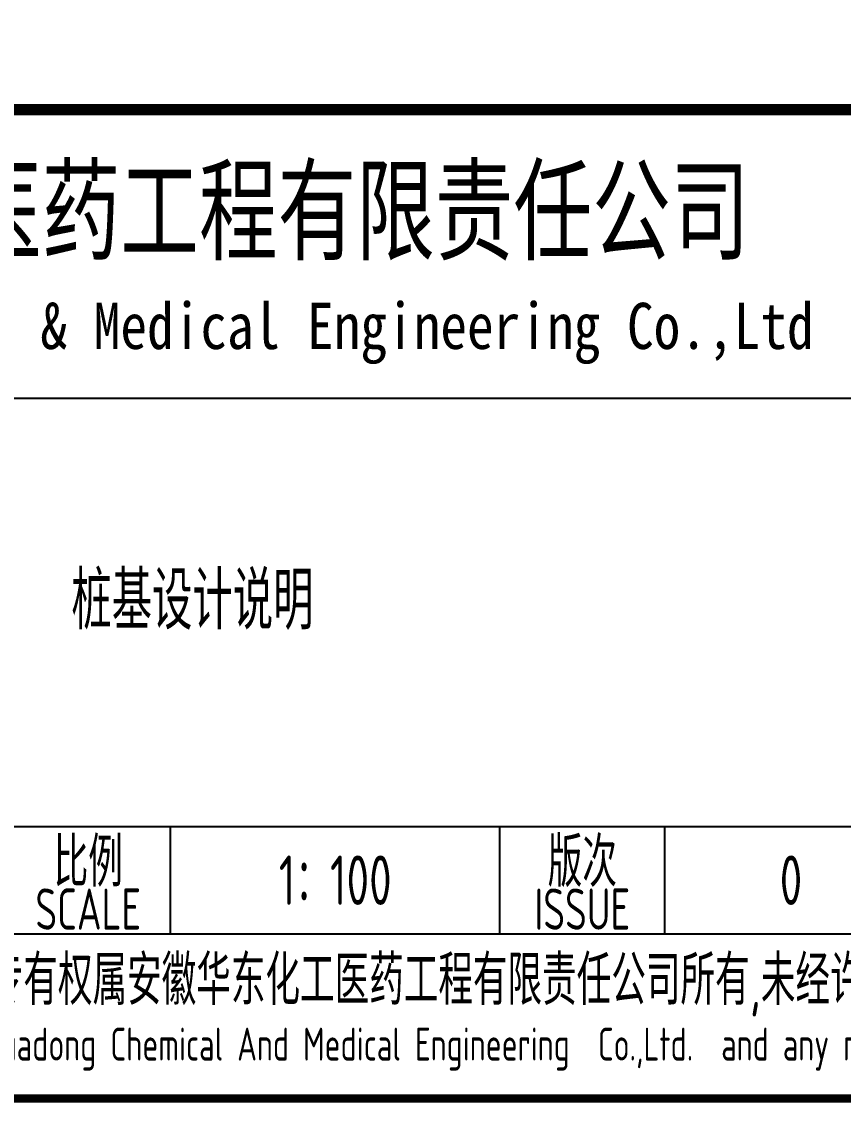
# Model space of a CAD drawing. Extents: x 9732137 to 18866768, y -962146 to 246094.
# Drawn here: x 9837952 to 9842942, y 56259 to 62828 of the extents above; entities that cross this region are included whole.
import ezdxf
from ezdxf.enums import TextEntityAlignment as Align

# ---------------------------------------------------------------- set-up
doc = ezdxf.new("R2010")
doc.units = 0
doc.header["$LTSCALE"] = 1000
doc.layers.get('0').update_dxf_attribs({"linetype": 'CONTINUOUS'})
doc.layers.add('BORDER', color=7, linetype='CONTINUOUS')
doc.styles.add('AHD_TQ_S', font='')
doc.styles.add('TSSD_Rein', font='Tssdeng.shx', dxfattribs={"width": 0.7, "bigfont": 'hztxt.shx'})
doc.styles.get('AHD_TQ_S').set_extended_font_data('SimSun')

msp = doc.modelspace()

# ---------------------------------------------------------------- linework, layer by layer
for p, q in [((9832356.8, 60543.7), (9843356.8, 60543.7)), ((9837856.8, 57943.7), (9850356.8, 57943.7)), ((9838856.8, 57293.7), (9838856.8, 57943.7)), ((9840856.8, 57293.7), (9840856.8, 57943.7)), ((9841856.8, 57293.7), (9841856.8, 57943.7)), ((9832356.8, 57293.7), (9850356.8, 57293.7)), ((9832356.8, 56294.4), (9850356.8, 56294.4))]:
    msp.add_line(p, q)
msp.add_lwpolyline([(9850356.8, 62293.7, 70, 70, 0), (9832356.8, 62293.7, 70, 70, 0), (9832356.8, 56293.7, 0, 0, 0)], format="xyseb")
msp.add_lwpolyline([(9850356.8, 62293.7, 70, 70, 0), (9832356.8, 62293.7, 70, 70, 0), (9832356.8, 56293.7, 0, 0, 0)], format="xyseb")
at = {"const_width": 70}
msp.add_lwpolyline([(9850356.8, 62293.7), (9832356.8, 62293.7)], dxfattribs=at)
at = {"layer": 'BORDER', "const_width": 50}
msp.add_lwpolyline([(9779556.8, 56293.7), (9779556.8, 96293.7), (9850356.8, 96293.7), (9850356.8, 56293.7)], close=True, dxfattribs=at)

# ---------------------------------------------------------------- texts
for s, height, style, width, p in [('安徽华东化工医药工程有限责任公司', 500, 'AHD_TQ_S', 0.7, (9838551.7, 61693.7)), ('Anhui Huadong Chemical & Medical Engineering Co.,Ltd', 280, 'AHD_TQ_S', 0.85, (9838551.7, 60943.7)), ('比例', 300, 'TSSD_Rein', 0.7, (9838356.8, 57743.7)), ('版次', 300, 'TSSD_Rein', 0.7, (9841356.8, 57743.7)), ('SCALE', 250, 'TSSD_Rein', 0.7, (9838356.8, 57443.7)), ('ISSUE', 250, 'TSSD_Rein', 0.7, (9841356.8, 57443.7)), ('本文件专有权属安徽华东化工医药工程有限责任公司所有,未经许可不得复制或转让给第三方', 300, 'TSSD_Rein', 0.7, (9841356.8, 56993.7)), ('The proprietary right of this document belongs to Anhui Huadong Chemical And Medical Engineering  Co.,Ltd.  and any replication or transfer to the 3rd. side is forbidden without its permission. ', 200, 'TSSD_Rein', 0.7, (9841103.2, 56594.4))]:
    msp.add_text(s, height=height, dxfattribs=dict(style=style, width=width)).set_placement(p, align=Align.MIDDLE)
at = {"lineweight": -3, "style": 'TSSD_Rein', "width": 0.7}
for tag, text, p in [('1：100', '1:100', (9839856.8, 57618.7)), ('0', '0', (9842623.7, 57618.7))]:
    msp.add_attdef(tag, text=text, height=300, dxfattribs=at).set_placement(p, align=Align.MIDDLE)
at = {"style": 'TSSD_Rein', "width": 0.7}
msp.add_attdef('0', text='0', height=300, dxfattribs=at).set_placement((9842623.7, 57618.7), align=Align.MIDDLE)
at = {"layer": 'BORDER', "lineweight": -3, "insert": (9838254.2, 59490.1), "char_height": 350, "width": 4985.785, "attachment_point": 1, "style": 'TSSD_Rein'}
msp.add_mtext('桩基设计说明', dxfattribs=at)

doc.saveas('drawing.dxf')
